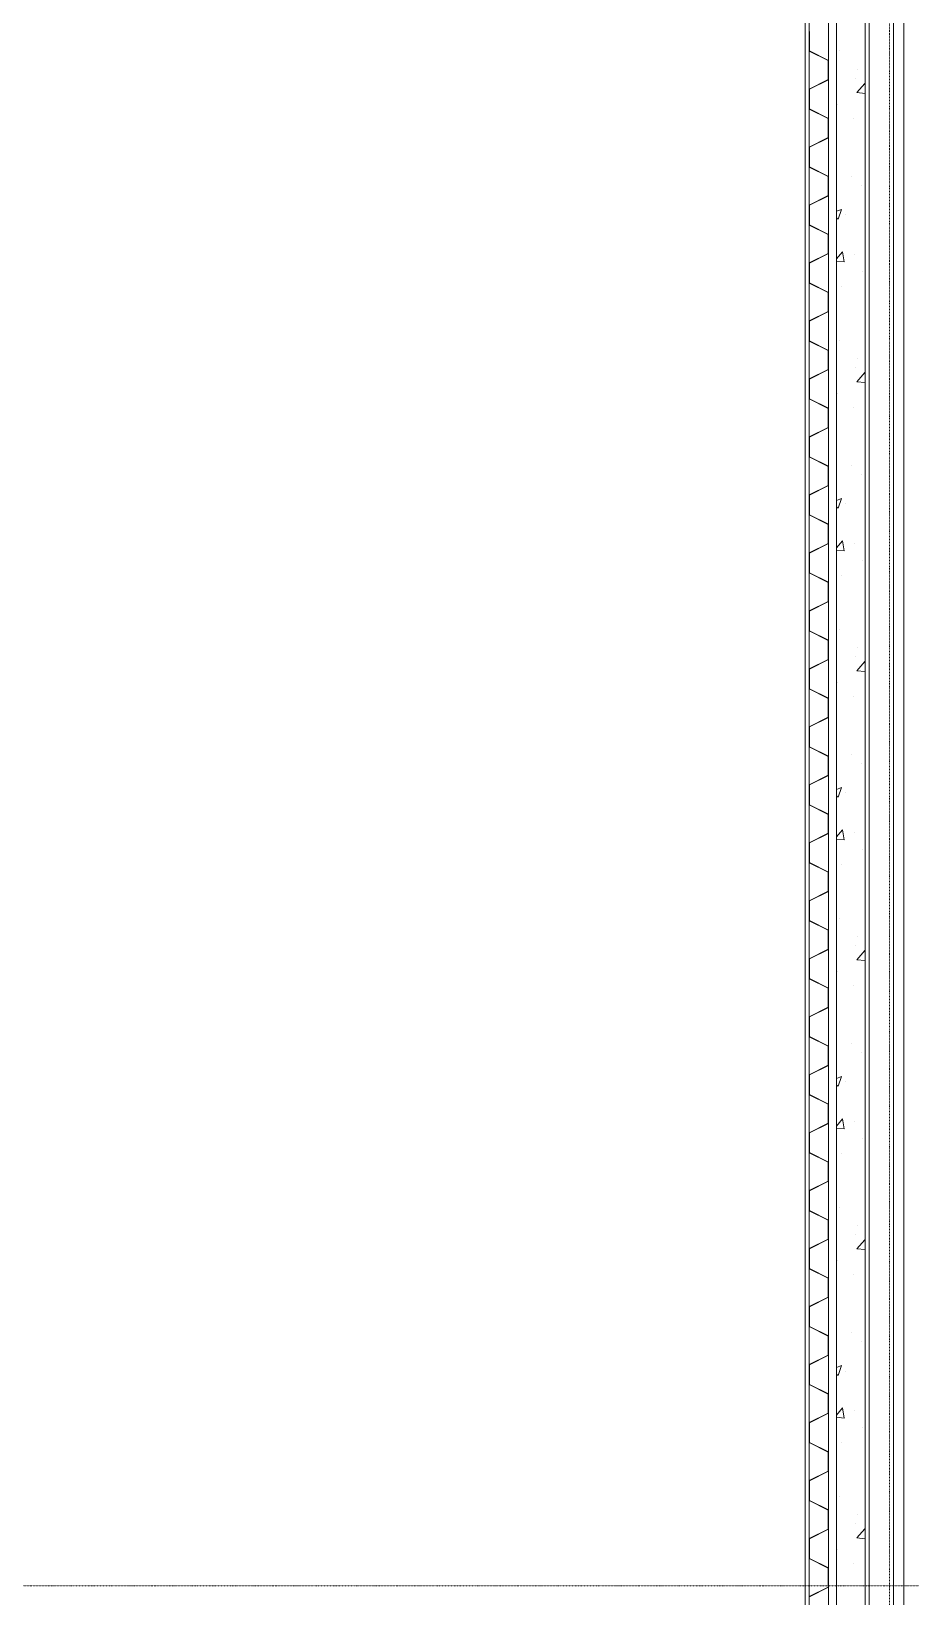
# Model space of a CAD drawing. Extents: x -32000 to 416743, y -254124 to 144214.
# Drawn here: x -5342 to 133, y 59932 to 69680 of the extents above; entities that cross this region are included whole.
import ezdxf

# ---------------------------------------------------------------- set-up
doc = ezdxf.new("R2010")
doc.units = 0
doc.header["$LTSCALE"] = 10
for name, pattern in [('H12PL4$0$JJP_三點線', [0.9, 0.3, -0.15, 0, -0.15, 0, -0.15, 0, -0.15]), ('XFM7P40ICA$0$H12PL4$0$JJP_三點線', [0.9, 0.3, -0.15, 0, -0.15, 0, -0.15, 0, -0.15]), ('XFM7P40ICA$0$H12PL4$0$JJP_虛線(退縮線、投影線、地下室範圍、非屬本工程、圖面分區)', [0.45, 0.3, -0.15])]:
    doc.linetypes.add(name, pattern=pattern)
for name, color, linetype in [('H12PL4$0$A-WALL-EX', 252, 'Continuous'), ('H12PL4$0$S-GRID', 252, 'Continuous'), ('H12PL4$0$S-SLAB-SHOW', 252, 'Continuous'), ('XFM7P40ICA$0$H12PL4$0$A-WALL-EX', 252, 'Continuous'), ('XFM7P40ICA$0$H12PL4$0$Hattch', 252, 'Continuous'), ('XFM7P40ICA$0$H12PL4$0$L40_19_SUGATA2', 252, 'Continuous'), ('XFM7P40ICA$0$H12PL4$0$L40_19_SUGATA3', 252, 'Continuous'), ('XFM7P40ICA$0$H12PL4$0$S-GRID', 252, 'Continuous')]:
    doc.layers.add(name, color=color, linetype=linetype)

# ---------------------------------------------------------------- blocks, each defined once
blk = doc.blocks.new('H12PL4')
at = {"layer": 'H12PL4$0$A-WALL-EX', "lineweight": 0, "flags": 128}
for points in [[(-525, -2675), (-525, 83025)], [(-500, 83000), (-500, -2650)], [(-380, -2530), (-380, 82880)], [(-330, 82830), (-330, -2480)], [(-150, -2300), (-150, 82650)], [(-125, -2275), (-125, 82625)]]:
    blk.add_lwpolyline(points, dxfattribs=at)
at = {"layer": 'H12PL4$0$S-GRID', "linetype": 'H12PL4$0$JJP_三點線', "lineweight": 0}
for p, q in [((0, 128250), (0, -28000)), ((-29000, 60000), (289600, 60000))]:
    blk.add_line(p, q, dxfattribs=at)
at = {"layer": 'H12PL4$0$S-SLAB-SHOW', "lineweight": 0}
blk.add_line((90, -2300), (90, 82649.8), dxfattribs=at)
at = {"layer": 'H12PL4$0$S-SLAB-SHOW', "lineweight": 0, "flags": 128}
blk.add_lwpolyline([(-150, 82649.8), (-150, -2300)], dxfattribs=at)
blk = doc.blocks.new('XFM7P40ICA$0$H12PL4')
at = {"layer": 'XFM7P40ICA$0$H12PL4$0$A-WALL-EX', "lineweight": 0}
blk.add_line((90, -2300), (90, 82649.8), dxfattribs=at)
at = {"layer": 'XFM7P40ICA$0$H12PL4$0$A-WALL-EX', "linetype": 'XFM7P40ICA$0$H12PL4$0$JJP_虛線(退縮線、投影線、地下室範圍、非屬本工程、圖面分區)', "lineweight": 0, "flags": 128}
for points in [[(-525, 83011), (-525, -2675)], [(-125, -2275), (-125, 82611.4)]]:
    blk.add_lwpolyline(points, dxfattribs=at)
at = {"layer": 'XFM7P40ICA$0$H12PL4$0$A-WALL-EX', "lineweight": 0, "flags": 128}
for points in [[(-500, 83000), (-500, -2650)], [(-380, -2530), (-380, 82880)], [(-330, 82830), (-330, -2480)], [(-150, -2300), (-150, 82650)], [(-150, 82649.8), (-150, -2300)]]:
    blk.add_lwpolyline(points, dxfattribs=at)
at = {"layer": 'XFM7P40ICA$0$H12PL4$0$Hattch', "lineweight": 0}
for p, q in [((-500, 69556.6), (-500, 69680.4)), ((-498.3, 69679.4), (-498.3, 69557.7)), ((-381.7, 69497.5), (-500, 69556.6)), ((-380, 69498.5), (-498.3, 69557.7)), ((-308.2, 69557.3), (-308.2, 69557.3)), ((-381.7, 69497.5), (-381.7, 69379.6)), ((-380, 69498.5), (-380, 69378.5)), ((-200.6, 69445), (-200.6, 69445)), ((-381.7, 69379.6), (-500, 69320.4)), ((-500, 69195.6), (-500, 69319.4)), ((-380, 69378.5), (-498.3, 69319.4)), ((-498.3, 69318.3), (-498.3, 69196.6)), ((-211.3, 69388.7), (-211.3, 69388.7)), ((-202.1, 69298.1), (-153.9, 69355.5)), ((-150, 69334.9), (-153.8, 69355.4)), ((-320.4, 69224.4), (-320.4, 69224.4)), ((-202.1, 69298.1), (-150, 69293.5)), ((-381.7, 69136.4), (-500, 69195.6)), ((-380, 69137.5), (-498.3, 69196.6)), ((-381.7, 69136.4), (-381.7, 69018.5)), ((-380, 69137.5), (-380, 69017.5)), ((-225.8, 69138.4), (-225.7, 69138.4)), ((-381.7, 69018.5), (-500, 68959.4)), ((-380, 69017.5), (-498.3, 68958.3)), ((-500, 68834.6), (-500, 68958.3)), ((-498.3, 68957.3), (-498.3, 68835.6)), ((-381.7, 68775.4), (-500, 68834.6)), ((-380, 68776.4), (-498.3, 68835.6)), ((-381.7, 68775.4), (-381.7, 68657.5)), ((-380, 68776.4), (-380, 68656.4)), ((-238.5, 68777), (-238.5, 68777)), ((-381.7, 68657.5), (-500, 68598.3)), ((-380, 68656.4), (-498.3, 68597.3)), ((-173, 68719.1), (-173, 68719.1)), ((-500, 68473.5), (-500, 68597.3)), ((-498.3, 68596.2), (-498.3, 68474.6)), ((-330, 68559), (-298.4, 68571.1)), ((-318.7, 68510.6), (-298.4, 68571)), ((-271.3, 68537.5), (-271.3, 68537.5)), ((-381.7, 68414.4), (-500, 68473.5)), ((-380, 68415.4), (-498.3, 68474.6)), ((-330, 68518.3), (-318.7, 68510.7)), ((-381.7, 68414.4), (-381.7, 68296.4)), ((-380, 68415.4), (-380, 68295.4)), ((-381.7, 68296.4), (-500, 68237.3)), ((-500, 68112.5), (-500, 68236.2)), ((-380, 68295.4), (-498.3, 68236.2)), ((-498.3, 68235.2), (-498.3, 68113.5)), ((-330, 68263.2), (-292.6, 68307.7)), ((-330, 68249.3), (-281, 68245)), ((-281, 68244.9), (-292.5, 68307.6)), ((-216.7, 68290.3), (-216.7, 68290.3)), ((-170.1, 68185.3), (-170, 68185.3)), ((-381.7, 68053.3), (-500, 68112.5)), ((-380, 68054.4), (-498.3, 68113.5)), ((-381.7, 68053.3), (-381.7, 67935.4)), ((-380, 68054.4), (-380, 67934.4)), ((-296.1, 68090.2), (-296, 68090.2)), ((-381.7, 67935.4), (-500, 67876.2)), ((-500, 67751.4), (-500, 67875.2)), ((-380, 67934.4), (-498.3, 67875.2)), ((-498.3, 67874.2), (-498.3, 67752.5)), ((-381.7, 67692.3), (-500, 67751.4)), ((-380, 67693.3), (-498.3, 67752.5)), ((-308.2, 67757.3), (-308.2, 67757.3)), ((-381.7, 67692.3), (-381.7, 67574.4)), ((-380, 67693.3), (-380, 67573.3)), ((-381.7, 67574.4), (-500, 67515.2)), ((-380, 67573.3), (-498.3, 67514.2)), ((-211.3, 67588.7), (-211.3, 67588.7)), ((-202.1, 67498.1), (-153.9, 67555.5)), ((-200.6, 67645), (-200.6, 67645)), ((-150, 67534.9), (-153.8, 67555.4)), ((-500, 67390.4), (-500, 67514.2)), ((-498.3, 67513.1), (-498.3, 67391.4)), ((-202.1, 67498.1), (-150, 67493.5)), ((-381.7, 67331.2), (-500, 67390.4)), ((-380, 67332.3), (-498.3, 67391.4)), ((-320.4, 67424.4), (-320.4, 67424.4)), ((-381.7, 67331.2), (-381.7, 67213.3)), ((-380, 67332.3), (-380, 67212.3)), ((-225.8, 67338.4), (-225.7, 67338.4)), ((-381.7, 67213.3), (-500, 67154.2)), ((-380, 67212.3), (-498.3, 67153.1)), ((-500, 67029.4), (-500, 67153.1)), ((-498.3, 67152.1), (-498.3, 67030.4)), ((-381.7, 66970.2), (-500, 67029.4)), ((-380, 66971.2), (-498.3, 67030.4)), ((-381.7, 66970.2), (-381.7, 66852.3)), ((-380, 66971.2), (-380, 66851.2)), ((-238.5, 66977), (-238.5, 66977)), ((-173, 66919.1), (-173, 66919.1)), ((-381.7, 66852.3), (-500, 66793.1)), ((-500, 66668.3), (-500, 66792.1)), ((-380, 66851.2), (-498.3, 66792.1)), ((-498.3, 66791), (-498.3, 66669.4)), ((-330, 66759), (-298.4, 66771.1)), ((-318.7, 66710.6), (-298.4, 66771)), ((-330, 66718.3), (-318.7, 66710.7)), ((-271.3, 66737.5), (-271.3, 66737.5)), ((-381.7, 66609.2), (-500, 66668.3)), ((-380, 66610.2), (-498.3, 66669.4)), ((-381.7, 66609.2), (-381.7, 66491.2)), ((-380, 66610.2), (-380, 66490.2)), ((-381.7, 66491.2), (-500, 66432.1)), ((-380, 66490.2), (-498.3, 66431)), ((-330, 66463.2), (-292.6, 66507.7)), ((-281, 66444.9), (-292.5, 66507.6)), ((-216.7, 66490.3), (-216.7, 66490.3)), ((-500, 66307.3), (-500, 66431)), ((-498.3, 66430), (-498.3, 66308.3)), ((-330, 66449.3), (-281, 66445)), ((-170.1, 66385.3), (-170, 66385.3)), ((-381.7, 66248.1), (-500, 66307.3)), ((-380, 66249.2), (-498.3, 66308.3)), ((-296.1, 66290.2), (-296, 66290.2)), ((-381.7, 66248.1), (-381.7, 66130.2)), ((-380, 66249.2), (-380, 66129.2)), ((-381.7, 66130.2), (-500, 66071)), ((-380, 66129.2), (-498.3, 66070)), ((-500, 65946.3), (-500, 66070)), ((-498.3, 66069), (-498.3, 65947.3)), ((-381.7, 65887.1), (-500, 65946.3)), ((-380, 65888.1), (-498.3, 65947.3)), ((-308.2, 65957.3), (-308.2, 65957.3)), ((-381.7, 65887.1), (-381.7, 65769.2)), ((-380, 65888.1), (-380, 65768.1)), ((-200.6, 65845), (-200.6, 65845)), ((-381.7, 65769.2), (-500, 65710)), ((-500, 65585.2), (-500, 65709)), ((-380, 65768.1), (-498.3, 65709)), ((-498.3, 65707.9), (-498.3, 65586.3)), ((-211.3, 65788.7), (-211.3, 65788.7)), ((-202.1, 65698.1), (-153.9, 65755.5)), ((-150, 65734.9), (-153.8, 65755.4)), ((-320.4, 65624.4), (-320.4, 65624.4)), ((-202.1, 65698.1), (-150, 65693.5)), ((-381.7, 65526.1), (-500, 65585.2)), ((-380, 65527.1), (-498.3, 65586.3)), ((-381.7, 65526.1), (-381.7, 65408.1)), ((-380, 65527.1), (-380, 65407.1)), ((-225.8, 65538.4), (-225.7, 65538.4)), ((-381.7, 65408.1), (-500, 65349)), ((-380, 65407.1), (-498.3, 65347.9)), ((-500, 65224.2), (-500, 65347.9)), ((-498.3, 65346.9), (-498.3, 65225.2)), ((-381.7, 65165), (-500, 65224.2)), ((-380, 65166.1), (-498.3, 65225.2)), ((-381.7, 65165), (-381.7, 65047.1)), ((-380, 65166.1), (-380, 65046.1)), ((-238.5, 65177), (-238.5, 65177)), ((-173, 65119.1), (-173, 65119.1)), ((-381.7, 65047.1), (-500, 64987.9)), ((-380, 65046.1), (-498.3, 64986.9)), ((-500, 64863.1), (-500, 64986.9)), ((-498.3, 64985.9), (-498.3, 64864.2)), ((-330, 64959), (-298.4, 64971.1)), ((-318.7, 64910.6), (-298.4, 64971)), ((-271.3, 64937.5), (-271.3, 64937.5)), ((-381.7, 64804), (-500, 64863.1)), ((-380, 64805), (-498.3, 64864.2)), ((-330, 64918.3), (-318.7, 64910.7)), ((-381.7, 64804), (-381.7, 64686.1)), ((-380, 64805), (-380, 64685)), ((-381.7, 64686.1), (-500, 64626.9)), ((-380, 64685), (-498.3, 64625.9)), ((-330, 64663.2), (-292.6, 64707.7)), ((-330, 64649.3), (-281, 64645)), ((-281, 64644.9), (-292.5, 64707.6)), ((-216.7, 64690.3), (-216.7, 64690.3)), ((-500, 64502.1), (-500, 64625.9)), ((-498.3, 64624.8), (-498.3, 64503.1)), ((-170.1, 64585.3), (-170, 64585.3)), ((-381.7, 64442.9), (-500, 64502.1)), ((-380, 64444), (-498.3, 64503.1)), ((-381.7, 64442.9), (-381.7, 64325)), ((-380, 64444), (-380, 64324)), ((-296.1, 64490.2), (-296, 64490.2)), ((-381.7, 64325), (-500, 64265.9)), ((-500, 64141.1), (-500, 64264.8)), ((-380, 64324), (-498.3, 64264.8)), ((-498.3, 64263.8), (-498.3, 64142.1)), ((-381.7, 64081.9), (-500, 64141.1)), ((-380, 64082.9), (-498.3, 64142.1)), ((-308.2, 64157.3), (-308.2, 64157.3)), ((-381.7, 64081.9), (-381.7, 63964)), ((-380, 64082.9), (-380, 63962.9)), ((-200.6, 64045), (-200.6, 64045)), ((-381.7, 63964), (-500, 63904.8)), ((-380, 63962.9), (-498.3, 63903.8)), ((-211.3, 63988.7), (-211.3, 63988.7)), ((-202.1, 63898.1), (-153.9, 63955.5)), ((-150, 63934.9), (-153.8, 63955.4)), ((-500, 63780), (-500, 63903.8)), ((-498.3, 63902.7), (-498.3, 63781.1)), ((-202.1, 63898.1), (-150, 63893.5)), ((-381.7, 63720.9), (-500, 63780)), ((-380, 63721.9), (-498.3, 63781.1)), ((-320.4, 63824.4), (-320.4, 63824.4)), ((-381.7, 63720.9), (-381.7, 63602.9)), ((-380, 63721.9), (-380, 63601.9)), ((-225.8, 63738.4), (-225.7, 63738.4)), ((-381.7, 63602.9), (-500, 63543.8)), ((-380, 63601.9), (-498.3, 63542.7)), ((-500, 63419), (-500, 63542.7)), ((-498.3, 63541.7), (-498.3, 63420)), ((-381.7, 63359.8), (-500, 63419)), ((-380, 63360.9), (-498.3, 63420)), ((-381.7, 63359.8), (-381.7, 63241.9)), ((-380, 63360.9), (-380, 63240.9)), ((-238.5, 63377), (-238.5, 63377)), ((-173, 63319.1), (-173, 63319.1)), ((-381.7, 63241.9), (-500, 63182.7)), ((-500, 63057.9), (-500, 63181.7)), ((-380, 63240.9), (-498.3, 63181.7)), ((-498.3, 63180.7), (-498.3, 63059)), ((-330, 63159), (-298.4, 63171.1)), ((-318.7, 63110.6), (-298.4, 63171)), ((-330, 63118.3), (-318.7, 63110.7)), ((-271.3, 63137.5), (-271.3, 63137.5)), ((-381.7, 62998.8), (-500, 63057.9)), ((-380, 62999.8), (-498.3, 63059)), ((-381.7, 62998.8), (-381.7, 62880.9)), ((-380, 62999.8), (-380, 62879.8)), ((-381.7, 62880.9), (-500, 62821.7)), ((-380, 62879.8), (-498.3, 62820.7)), ((-330, 62863.2), (-292.6, 62907.7)), ((-281, 62844.9), (-292.5, 62907.6)), ((-216.7, 62890.3), (-216.7, 62890.3)), ((-500, 62696.9), (-500, 62820.7)), ((-498.3, 62819.6), (-498.3, 62697.9)), ((-330, 62849.3), (-281, 62845)), ((-170.1, 62785.3), (-170, 62785.3)), ((-381.7, 62637.7), (-500, 62696.9)), ((-380, 62638.8), (-498.3, 62697.9)), ((-296.1, 62690.2), (-296, 62690.2)), ((-381.7, 62637.7), (-381.7, 62519.8)), ((-380, 62638.8), (-380, 62518.8)), ((-381.7, 62519.8), (-500, 62460.7)), ((-380, 62518.8), (-498.3, 62459.6)), ((-500, 62335.9), (-500, 62459.6)), ((-498.3, 62458.6), (-498.3, 62336.9)), ((-381.7, 62276.7), (-500, 62335.9)), ((-380, 62277.7), (-498.3, 62336.9)), ((-308.2, 62357.3), (-308.2, 62357.3)), ((-381.7, 62276.7), (-381.7, 62158.8)), ((-380, 62277.7), (-380, 62157.7)), ((-200.6, 62245), (-200.6, 62245)), ((-381.7, 62158.8), (-500, 62099.6)), ((-500, 61974.8), (-500, 62098.6)), ((-380, 62157.7), (-498.3, 62098.6)), ((-498.3, 62097.5), (-498.3, 61975.9)), ((-211.3, 62188.7), (-211.3, 62188.7)), ((-202.1, 62098.1), (-153.9, 62155.5)), ((-202.1, 62098.1), (-150, 62093.5)), ((-150, 62134.9), (-153.8, 62155.4)), ((-320.4, 62024.4), (-320.4, 62024.4)), ((-381.7, 61915.7), (-500, 61974.8)), ((-380, 61916.7), (-498.3, 61975.9)), ((-381.7, 61915.7), (-381.7, 61797.7)), ((-380, 61916.7), (-380, 61796.7)), ((-225.8, 61938.4), (-225.7, 61938.4)), ((-381.7, 61797.7), (-500, 61738.6)), ((-500, 61613.8), (-500, 61737.5)), ((-380, 61796.7), (-498.3, 61737.5)), ((-498.3, 61736.5), (-498.3, 61614.8)), ((-381.7, 61554.6), (-500, 61613.8)), ((-380, 61555.7), (-498.3, 61614.8)), ((-381.7, 61554.6), (-381.7, 61436.7)), ((-380, 61555.7), (-380, 61435.7)), ((-238.5, 61577), (-238.5, 61577)), ((-173, 61519.1), (-173, 61519.1)), ((-381.7, 61436.7), (-500, 61377.5)), ((-380, 61435.7), (-498.3, 61376.5)), ((-500, 61252.8), (-500, 61376.5)), ((-498.3, 61375.5), (-498.3, 61253.8)), ((-330, 61359), (-298.4, 61371.1)), ((-330, 61318.3), (-318.7, 61310.7)), ((-318.7, 61310.6), (-298.4, 61371)), ((-271.3, 61337.5), (-271.3, 61337.5)), ((-381.7, 61193.6), (-500, 61252.8)), ((-380, 61194.6), (-498.3, 61253.8)), ((-381.7, 61193.6), (-381.7, 61075.7)), ((-380, 61194.6), (-380, 61074.6)), ((-381.7, 61075.7), (-500, 61016.5)), ((-380, 61074.6), (-498.3, 61015.5)), ((-330, 61063.2), (-292.6, 61107.7)), ((-330, 61049.3), (-281, 61045)), ((-281, 61044.9), (-292.5, 61107.6)), ((-216.7, 61090.3), (-216.7, 61090.3)), ((-500, 60891.7), (-500, 61015.5)), ((-498.3, 61014.4), (-498.3, 60892.8)), ((-170.1, 60985.3), (-170, 60985.3)), ((-381.7, 60832.6), (-500, 60891.7)), ((-380, 60833.6), (-498.3, 60892.8)), ((-381.7, 60832.6), (-381.7, 60714.6)), ((-380, 60833.6), (-380, 60713.6)), ((-296.1, 60890.2), (-296, 60890.2)), ((-381.7, 60714.6), (-500, 60655.5)), ((-500, 60530.7), (-500, 60654.4)), ((-380, 60713.6), (-498.3, 60654.4)), ((-498.3, 60653.4), (-498.3, 60531.7)), ((-308.2, 60557.3), (-308.2, 60557.3)), ((-381.7, 60471.5), (-500, 60530.7)), ((-380, 60472.6), (-498.3, 60531.7)), ((-381.7, 60471.5), (-381.7, 60353.6)), ((-380, 60472.6), (-380, 60352.6)), ((-200.6, 60445), (-200.6, 60445)), ((-381.7, 60353.6), (-500, 60294.4)), ((-380, 60352.6), (-498.3, 60293.4)), ((-211.3, 60388.7), (-211.3, 60388.7)), ((-202.1, 60298.1), (-153.9, 60355.5)), ((-150, 60334.9), (-153.8, 60355.4)), ((-500, 60169.6), (-500, 60293.4)), ((-498.3, 60292.4), (-498.3, 60170.7)), ((-202.1, 60298.1), (-150, 60293.5)), ((-381.7, 60110.5), (-500, 60169.6)), ((-380, 60111.5), (-498.3, 60170.7)), ((-320.4, 60224.4), (-320.4, 60224.4)), ((-381.7, 60110.5), (-381.7, 59992.6)), ((-380, 60111.5), (-380, 59991.5)), ((-225.8, 60138.4), (-225.7, 60138.4)), ((-381.7, 59992.6), (-500, 59933.4)), ((-380, 59991.5), (-498.3, 59932.4))]:
    blk.add_line(p, q, dxfattribs=at)
at = {"layer": 'XFM7P40ICA$0$H12PL4$0$L40_19_SUGATA2', "lineweight": 0}
blk.add_line((-525, 83025), (-525, -2675), dxfattribs=at)
at = {"layer": 'XFM7P40ICA$0$H12PL4$0$L40_19_SUGATA3', "lineweight": 0}
blk.add_line((25, -2125), (25, 82475), dxfattribs=at)
at = {"layer": 'XFM7P40ICA$0$H12PL4$0$S-GRID', "linetype": 'XFM7P40ICA$0$H12PL4$0$JJP_三點線', "lineweight": 0}
for p, q in [((0, 128250), (0, -28000)), ((-29000, 60000), (289600, 60000))]:
    blk.add_line(p, q, dxfattribs=at)
blk = doc.blocks.new('XFM7P40ICA')
blk.add_blockref('XFM7P40ICA$0$H12PL4', (0, 0))

msp = doc.modelspace()

# ---------------------------------------------------------------- block references
for name in ['H12PL4', 'XFM7P40ICA']:
    msp.add_blockref(name, (0, 0))

doc.saveas('drawing.dxf')
